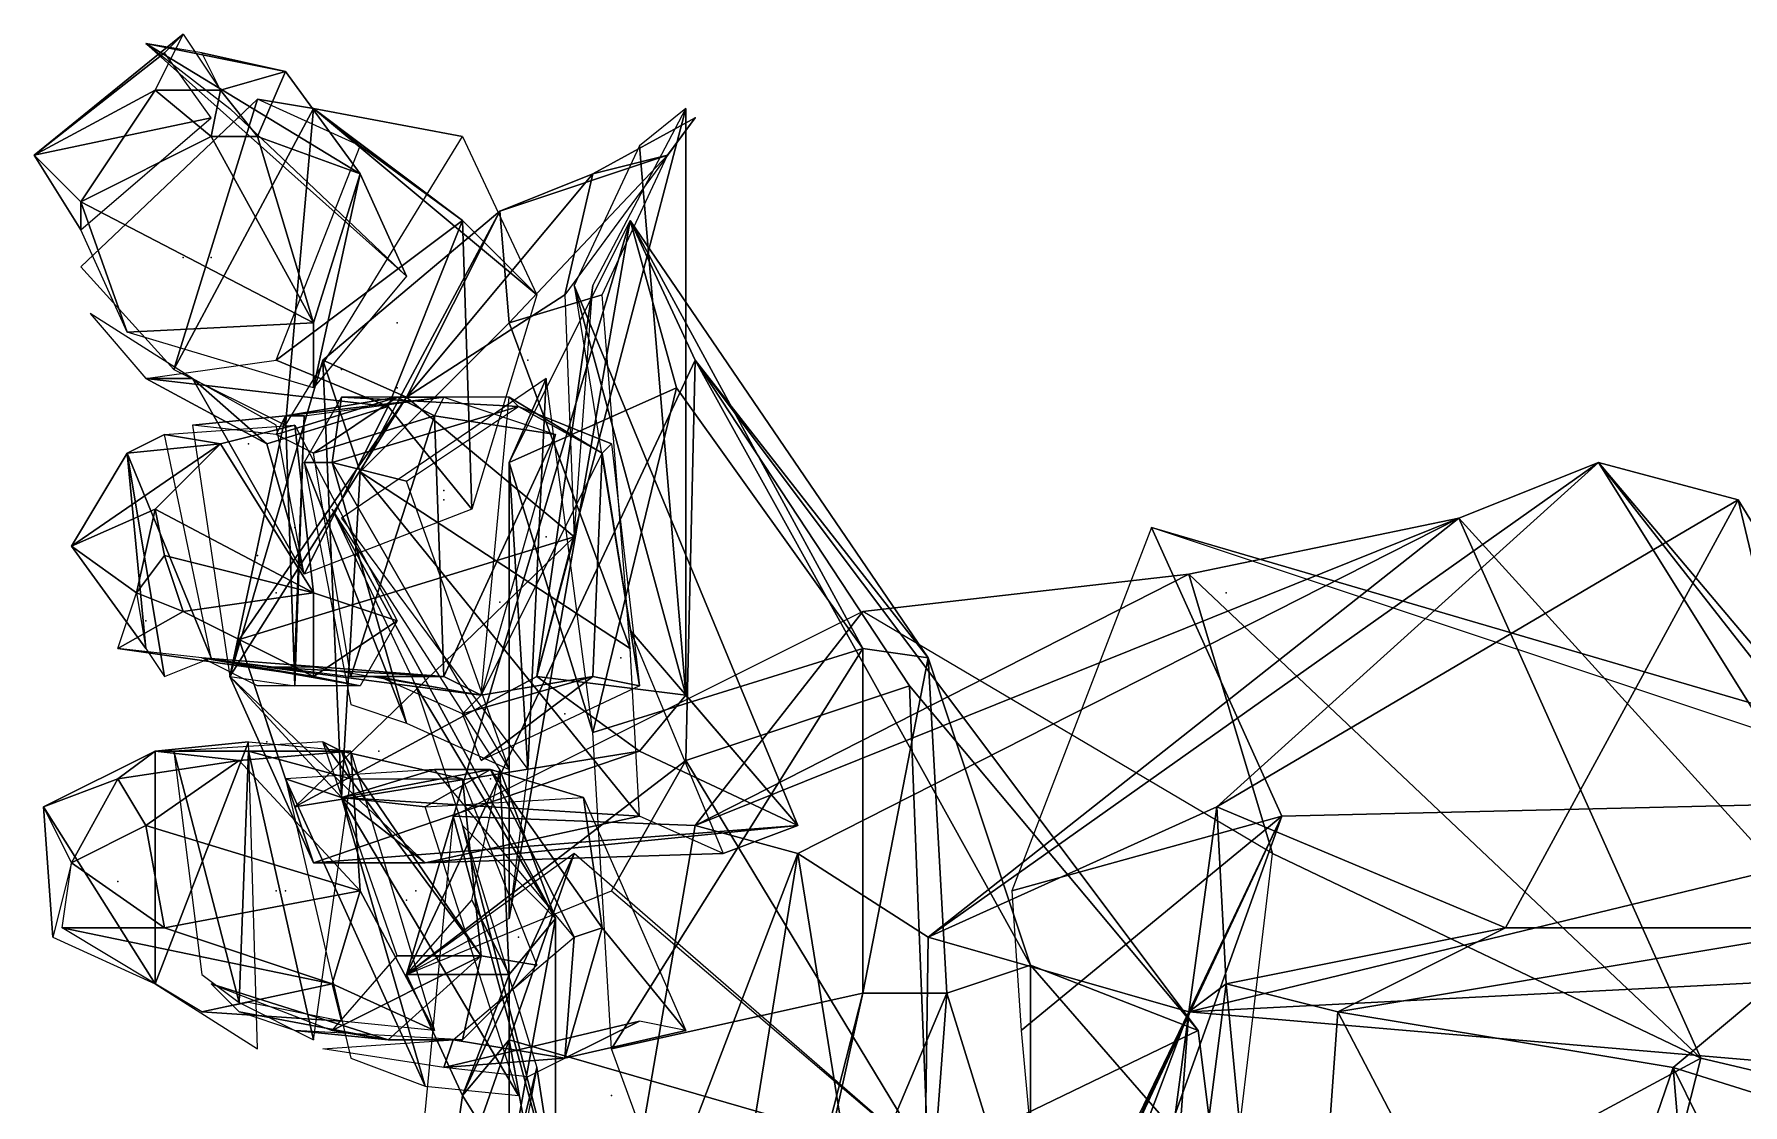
# Model space of a CAD drawing. Extents: x 4.9 to 9.1, y -6.1 to 13.5.
# Drawn here: x 7.0169 to 7.3227, y -4.4862 to -4.2945 of the extents above; entities that cross this region are included whole.
import ezdxf

# ---------------------------------------------------------------- set-up
doc = ezdxf.new("R2010")
doc.units = 0
doc.layers.get('0').update_dxf_attribs({"linetype": 'CONTINUOUS'})

msp = doc.modelspace()

# ---------------------------------------------------------------- linework, layer by layer
at = {"color": 0}
for p in [(7.05352, -4.30949, -1.64333), (7.13519, -4.30949, -1.405), (7.04352, -4.33449, -1.545), (7.04852, -4.33449, -1.55167), (7.10019, -4.33449, -1.47833), (7.08185, -4.34615, -1.47167), (7.07185, -4.35449, -1.55667), (7.10519, -4.35282, -1.60833), (7.08185, -4.35782, -1.48333), (7.07352, -4.35949, -1.70333), (7.05519, -4.36782, -1.76667), (7.09019, -4.37615, -1.705), (7.09019, -4.37782, -1.70333), (7.06352, -4.38282, -1.48667), (7.10852, -4.38449, -1.61667), (7.05685, -4.38782, -1.76167), (7.06019, -4.39449, -1.76833), (7.23019, -4.39449, -0.40333), (7.10019, -4.39615, -1.62167), (7.03685, -4.39949, -1.845), (7.12185, -4.40615, -1.3), (7.11185, -4.41615, -1.62333), (7.05852, -4.42115, -1.805), (7.07852, -4.42282, -1.71333), (7.09852, -4.42782, -1.61667), (7.10185, -4.43115, -1.3), (7.10185, -4.43949, -1.39833), (7.10185, -4.44282, -1.375), (7.03185, -4.44615, -1.875), (7.06019, -4.44782, -1.80667), (7.06185, -4.44782, -1.8), (7.08352, -4.44949, -1.73167), (7.08519, -4.44782, -1.72667), (7.11852, -4.45449, -1.63667), (7.09852, -4.45615, -1.45), (7.10352, -4.45615, -1.63833), (7.12019, -4.48449, -1.615)]:
    msp.add_point(p, dxfattribs=at)
for points in [[(7.01685, -4.31615, -1.59167), (7.04352, -4.29449, -1.64), (7.03852, -4.30449, -1.645)], [(7.04352, -4.29449, -1.64), (7.01685, -4.31615, -1.59167), (7.04019, -4.29782, -1.59)], [(7.03685, -4.29615, -1.57833), (7.06185, -4.30115, -1.64167), (7.04685, -4.29782, -1.64333)], [(7.06185, -4.30115, -1.64167), (7.03685, -4.29615, -1.57833), (7.07519, -4.31949, -1.58667)], [(7.08352, -4.33782, -1.55167), (7.07519, -4.31949, -1.58667), (7.03685, -4.29615, -1.57833)], [(7.03685, -4.29615, -1.57833), (7.05185, -4.30782, -1.54167), (7.08352, -4.33782, -1.55167)], [(7.05019, -4.30449, -1.64833), (7.03852, -4.30449, -1.645), (7.04352, -4.29449, -1.64)], [(7.04852, -4.30949, -1.54), (7.04019, -4.29782, -1.59), (7.01685, -4.31615, -1.59167)], [(7.05019, -4.30449, -1.64833), (7.04685, -4.29782, -1.64333), (7.06185, -4.30115, -1.64167)], [(7.05019, -4.30449, -1.64833), (7.06185, -4.30115, -1.64167), (7.05685, -4.31282, -1.64667)], [(7.07519, -4.31949, -1.58667), (7.05685, -4.31282, -1.64667), (7.06185, -4.30115, -1.64167)], [(7.03852, -4.30449, -1.645), (7.02519, -4.32449, -1.58167), (7.01685, -4.31615, -1.59167)], [(7.02519, -4.32449, -1.58167), (7.03852, -4.30449, -1.645), (7.04852, -4.31282, -1.64333)], [(7.05019, -4.30449, -1.64833), (7.04852, -4.31282, -1.64333), (7.03852, -4.30449, -1.645)], [(7.05019, -4.30449, -1.64833), (7.05685, -4.31282, -1.64667), (7.04852, -4.31282, -1.64333)], [(7.04185, -4.35449, -1.52333), (7.05685, -4.30615, -1.54833), (7.02519, -4.33615, -1.54667)], [(7.05685, -4.30615, -1.54833), (7.04185, -4.35449, -1.52333), (7.06685, -4.30782, -1.50833)], [(7.06185, -4.36449, -1.47833), (7.06685, -4.30782, -1.50833), (7.04185, -4.35449, -1.52333)], [(7.06685, -4.30782, -1.50833), (7.07519, -4.31449, -1.56833), (7.05685, -4.30615, -1.54833)], [(7.06685, -4.30782, -1.50833), (7.06185, -4.36449, -1.47833), (7.09352, -4.31282, -1.46833)], [(7.07519, -4.31449, -1.56833), (7.06685, -4.30782, -1.50833), (7.09352, -4.32782, -1.53667)], [(7.10685, -4.34115, -1.49667), (7.09352, -4.32782, -1.53667), (7.06685, -4.30782, -1.50833)], [(7.06685, -4.30782, -1.50833), (7.09352, -4.31282, -1.46833), (7.10685, -4.34115, -1.49667)], [(7.11685, -4.33949, -1.535), (7.13352, -4.30782, -1.48333), (7.10685, -4.40949, -1.52667)], [(7.13352, -4.41282, -1.49), (7.10685, -4.40949, -1.52667), (7.13352, -4.30782, -1.48333)], [(7.13352, -4.30782, -1.48333), (7.12519, -4.31449, -1.41167), (7.13352, -4.41282, -1.49)], [(7.01685, -4.31615, -1.59167), (7.02519, -4.32949, -1.54167), (7.04852, -4.30949, -1.54)], [(7.11185, -4.34115, -1.53333), (7.11685, -4.31949, -1.48833), (7.13519, -4.30949, -1.48333)], [(7.13019, -4.31615, -1.41167), (7.13519, -4.30949, -1.48333), (7.11685, -4.31949, -1.48833)], [(7.04852, -4.31282, -1.64333), (7.06685, -4.34615, -1.59167), (7.02519, -4.32449, -1.58167)], [(7.06685, -4.34615, -1.59167), (7.04852, -4.31282, -1.64333), (7.05685, -4.31282, -1.64667)], [(7.05685, -4.31282, -1.64667), (7.07519, -4.31949, -1.58667), (7.06685, -4.34615, -1.59167)], [(7.09352, -4.32782, -1.53667), (7.06019, -4.35282, -1.57667), (7.07519, -4.31449, -1.56833)], [(7.11352, -4.33949, -1.34333), (7.13352, -4.41282, -1.49), (7.12519, -4.31449, -1.41167)], [(7.02519, -4.32949, -1.54167), (7.01685, -4.31615, -1.59167), (7.02519, -4.32449, -1.58167)], [(7.11685, -4.31949, -1.48833), (7.10019, -4.32615, -1.425), (7.13019, -4.31615, -1.41167)], [(7.10185, -4.34615, -1.34667), (7.13019, -4.31615, -1.41167), (7.10019, -4.32615, -1.425)], [(7.13019, -4.31615, -1.41167), (7.10185, -4.34615, -1.34667), (7.11852, -4.34115, -1.34)], [(7.06685, -4.35782, -1.55667), (7.06685, -4.34615, -1.59167), (7.07519, -4.31949, -1.58667)], [(7.07519, -4.31949, -1.58667), (7.08352, -4.33782, -1.55167), (7.06685, -4.35782, -1.55667)], [(7.11185, -4.34115, -1.53333), (7.08352, -4.35949, -1.48333), (7.11685, -4.31949, -1.48833)], [(7.10019, -4.32615, -1.425), (7.11685, -4.31949, -1.48833), (7.08352, -4.35949, -1.48333)], [(7.03352, -4.34782, -1.54667), (7.02519, -4.32449, -1.58167), (7.06685, -4.34615, -1.59167)], [(7.02519, -4.32449, -1.58167), (7.03352, -4.34782, -1.54667), (7.02519, -4.32949, -1.54167)], [(7.08352, -4.35949, -1.48333), (7.06852, -4.35282, -1.44833), (7.10019, -4.32615, -1.425)], [(7.07519, -4.37282, -1.36167), (7.10019, -4.32615, -1.425), (7.06852, -4.35282, -1.44833)], [(7.10019, -4.32615, -1.425), (7.07519, -4.37282, -1.36167), (7.10185, -4.34615, -1.34667)], [(7.06019, -4.35282, -1.57667), (7.09352, -4.32782, -1.53667), (7.08019, -4.36115, -1.55)], [(7.09519, -4.37949, -1.525), (7.08019, -4.36115, -1.55), (7.09352, -4.32782, -1.53667)], [(7.08352, -4.46282, -1.37167), (7.12352, -4.32782, -1.44833), (7.10185, -4.45282, -1.45)], [(7.12352, -4.32782, -1.44833), (7.08352, -4.46282, -1.37167), (7.13519, -4.35282, -1.39)], [(7.09352, -4.32782, -1.53667), (7.10685, -4.34115, -1.49667), (7.09519, -4.37949, -1.525)], [(7.12352, -4.32782, -1.44833), (7.13185, -4.35782, -1.57), (7.10185, -4.37115, -1.54)], [(7.10185, -4.37115, -1.54), (7.10185, -4.45282, -1.45), (7.12352, -4.32782, -1.44833)], [(7.12352, -4.32782, -1.44833), (7.16519, -4.40449, -1.58833), (7.13185, -4.35782, -1.57)], [(7.16519, -4.40449, -1.58833), (7.12352, -4.32782, -1.44833), (7.17685, -4.40615, -1.50167)], [(7.13519, -4.35282, -1.39), (7.17685, -4.40615, -1.50167), (7.12352, -4.32782, -1.44833)], [(7.10685, -4.40949, -1.52667), (7.11352, -4.38449, -1.515), (7.11685, -4.33949, -1.535)], [(7.13352, -4.41282, -1.49), (7.11352, -4.33949, -1.34333), (7.15352, -4.43615, -1.42)], [(7.12352, -4.40115, -1.295), (7.15352, -4.43615, -1.42), (7.11352, -4.33949, -1.34333)], [(7.08352, -4.35949, -1.48333), (7.11185, -4.34115, -1.53333), (7.11352, -4.38449, -1.515)], [(7.12352, -4.40449, -1.295), (7.11852, -4.34115, -1.34), (7.10185, -4.34615, -1.34667)], [(7.04519, -4.35615, -1.51333), (7.02685, -4.34449, -1.54), (7.03685, -4.35615, -1.555)], [(7.06685, -4.34615, -1.59167), (7.06685, -4.35782, -1.55667), (7.03352, -4.34782, -1.54667)], [(7.12352, -4.40449, -1.295), (7.10185, -4.34615, -1.34667), (7.07519, -4.37282, -1.36167)], [(7.08019, -4.36115, -1.55), (7.03685, -4.35615, -1.555), (7.06019, -4.35282, -1.57667)], [(7.08352, -4.35949, -1.48333), (7.05185, -4.40949, -1.47333), (7.06852, -4.35282, -1.44833)], [(7.07185, -4.43115, -1.4), (7.06852, -4.35282, -1.44833), (7.05185, -4.40949, -1.47333)], [(7.06852, -4.35282, -1.44833), (7.07185, -4.43115, -1.4), (7.07519, -4.37282, -1.36167)], [(7.13352, -4.42449, -1.25667), (7.13519, -4.35282, -1.39), (7.08352, -4.46282, -1.37167)], [(7.13519, -4.35282, -1.39), (7.13352, -4.42449, -1.25667), (7.17352, -4.41115, -1.26667)], [(7.17685, -4.40615, -1.50167), (7.13519, -4.35282, -1.39), (7.19519, -4.46115, -1.41667)], [(7.22519, -4.47282, -1.315), (7.19519, -4.46115, -1.41667), (7.13519, -4.35282, -1.39)], [(7.13519, -4.35282, -1.39), (7.17352, -4.41115, -1.26667), (7.22519, -4.47282, -1.315)], [(7.03685, -4.35615, -1.555), (7.05852, -4.36782, -1.54167), (7.04519, -4.35615, -1.51333)], [(7.03685, -4.35615, -1.555), (7.08019, -4.36115, -1.55), (7.05852, -4.36782, -1.54167)], [(7.06519, -4.39115, -1.50833), (7.04519, -4.35615, -1.51333), (7.05852, -4.36782, -1.54167)], [(7.04519, -4.35615, -1.51333), (7.06519, -4.39115, -1.50833), (7.06019, -4.36449, -1.475)], [(7.10519, -4.42615, -1.51667), (7.10852, -4.35615, -1.62333), (7.07185, -4.38115, -1.61833)], [(7.10185, -4.37115, -1.54), (7.11685, -4.41949, -1.62167), (7.10852, -4.35615, -1.62333)], [(7.10852, -4.35615, -1.62333), (7.10519, -4.42615, -1.51667), (7.10185, -4.37115, -1.54)], [(7.11685, -4.41949, -1.62167), (7.10185, -4.37115, -1.54), (7.13185, -4.35782, -1.57)], [(7.11685, -4.41949, -1.62167), (7.13185, -4.35782, -1.57), (7.16519, -4.40449, -1.58833)], [(7.05185, -4.40949, -1.47333), (7.08352, -4.35949, -1.48333), (7.05352, -4.40282, -1.48833)], [(7.11352, -4.38449, -1.515), (7.05352, -4.40282, -1.48833), (7.08352, -4.35949, -1.48333)], [(7.06519, -4.39115, -1.50833), (7.05852, -4.36782, -1.54167), (7.08019, -4.36115, -1.55)], [(7.08185, -4.35949, -1.735), (7.06685, -4.36949, -1.78), (7.06019, -4.36615, -1.775)], [(7.06019, -4.36615, -1.775), (7.06185, -4.36282, -1.72667), (7.08185, -4.35949, -1.735)], [(7.09019, -4.35949, -1.70333), (7.08185, -4.35949, -1.735), (7.06185, -4.36282, -1.72667)], [(7.06185, -4.36282, -1.72667), (7.06519, -4.36282, -1.69833), (7.09019, -4.35949, -1.70333)], [(7.07019, -4.37115, -1.65667), (7.07185, -4.35949, -1.705), (7.06519, -4.37115, -1.70167)], [(7.08019, -4.36115, -1.55), (7.09519, -4.37949, -1.525), (7.06519, -4.39115, -1.50833)], [(7.06685, -4.36949, -1.78), (7.08185, -4.35949, -1.735), (7.08852, -4.36282, -1.74167)], [(7.07185, -4.35949, -1.705), (7.07019, -4.37115, -1.65667), (7.10352, -4.36115, -1.66333)], [(7.10352, -4.36115, -1.60833), (7.10352, -4.36115, -1.66333), (7.07019, -4.37115, -1.65667)], [(7.07019, -4.37115, -1.65667), (7.08352, -4.37449, -1.60833), (7.10352, -4.36115, -1.60833)], [(7.10352, -4.36115, -1.66333), (7.10185, -4.35949, -1.70833), (7.07185, -4.35949, -1.705)], [(7.09019, -4.35949, -1.70333), (7.08852, -4.36282, -1.74167), (7.08185, -4.35949, -1.735)], [(7.08852, -4.36282, -1.74167), (7.09019, -4.35949, -1.70333), (7.11019, -4.36615, -1.69667)], [(7.11852, -4.36949, -1.66), (7.09685, -4.41282, -1.71667), (7.10185, -4.35949, -1.70833)], [(7.10185, -4.35949, -1.70833), (7.10352, -4.36115, -1.66333), (7.11852, -4.36949, -1.66)], [(7.12019, -4.36782, -1.625), (7.11852, -4.36949, -1.66), (7.10352, -4.36115, -1.66333)], [(7.10352, -4.36115, -1.66333), (7.10352, -4.36115, -1.60833), (7.12019, -4.36782, -1.625)], [(7.06185, -4.36282, -1.72667), (7.04519, -4.36449, -1.76833), (7.05185, -4.40949, -1.76833)], [(7.06185, -4.36282, -1.72667), (7.06019, -4.36615, -1.775), (7.04519, -4.36449, -1.76833)], [(7.05185, -4.40949, -1.76833), (7.06352, -4.41115, -1.725), (7.06185, -4.36282, -1.72667)], [(7.06519, -4.36282, -1.69833), (7.06185, -4.36282, -1.72667), (7.06352, -4.41115, -1.725)], [(7.06352, -4.41115, -1.725), (7.06352, -4.40615, -1.70167), (7.06519, -4.36282, -1.69833)], [(7.08852, -4.36282, -1.74167), (7.07352, -4.40949, -1.77333), (7.06685, -4.36949, -1.78)], [(7.07352, -4.40949, -1.77333), (7.08852, -4.36282, -1.74167), (7.09019, -4.40949, -1.745)], [(7.11019, -4.36615, -1.69667), (7.09019, -4.40949, -1.745), (7.08852, -4.36282, -1.74167)], [(7.04019, -4.36615, -1.75833), (7.05019, -4.36782, -1.80833), (7.03352, -4.36949, -1.795)], [(7.03352, -4.36949, -1.795), (7.04852, -4.40615, -1.76833), (7.04019, -4.36615, -1.75833)], [(7.05019, -4.36782, -1.80833), (7.04019, -4.36615, -1.75833), (7.06352, -4.36449, -1.76667)], [(7.06352, -4.36449, -1.76667), (7.06685, -4.39449, -1.81833), (7.05019, -4.36782, -1.80833)], [(7.06685, -4.39449, -1.81833), (7.06352, -4.36449, -1.76667), (7.08185, -4.39949, -1.77833)], [(7.09019, -4.40949, -1.745), (7.11019, -4.36615, -1.69667), (7.09685, -4.41282, -1.71)], [(7.05019, -4.36782, -1.80833), (7.03852, -4.37949, -1.83833), (7.02352, -4.38615, -1.83667)], [(7.02352, -4.38615, -1.83667), (7.03352, -4.36949, -1.795), (7.05019, -4.36782, -1.80833)], [(7.03352, -4.36949, -1.795), (7.02352, -4.38615, -1.83667), (7.03685, -4.40449, -1.83833)], [(7.03685, -4.40449, -1.83833), (7.04019, -4.40949, -1.795), (7.03352, -4.36949, -1.795)], [(7.04852, -4.40615, -1.76833), (7.03352, -4.36949, -1.795), (7.04019, -4.40949, -1.795)], [(7.03852, -4.37949, -1.83833), (7.05019, -4.36782, -1.80833), (7.06685, -4.39449, -1.81833)], [(7.09685, -4.41282, -1.71667), (7.11852, -4.36949, -1.66), (7.11685, -4.40949, -1.67167)], [(7.12519, -4.41115, -1.63833), (7.11685, -4.40949, -1.67167), (7.11852, -4.36949, -1.66)], [(7.11852, -4.36949, -1.66), (7.12019, -4.36782, -1.625), (7.12519, -4.41115, -1.63833)], [(7.08352, -4.41782, -1.66667), (7.06519, -4.37115, -1.70167), (7.07352, -4.41449, -1.70167)], [(7.06519, -4.37115, -1.70167), (7.08352, -4.41782, -1.66667), (7.07019, -4.37115, -1.65667)], [(7.10185, -4.42615, -1.61), (7.07019, -4.37115, -1.65667), (7.08352, -4.41782, -1.66667)], [(7.07019, -4.37115, -1.65667), (7.10185, -4.42615, -1.61), (7.08352, -4.37449, -1.60833)], [(7.12519, -4.43449, -1.315), (7.07519, -4.37282, -1.36167), (7.07185, -4.43115, -1.4)], [(7.07519, -4.37282, -1.36167), (7.12519, -4.43449, -1.315), (7.12352, -4.40449, -1.295)], [(7.10185, -4.45282, -1.45), (7.10185, -4.37115, -1.54), (7.10519, -4.42615, -1.51667)], [(7.22852, -4.43282, -0.45833), (7.29685, -4.37115, -0.64), (7.17685, -4.45615, -0.635)], [(7.27185, -4.38115, -0.81167), (7.17685, -4.45615, -0.635), (7.29685, -4.37115, -0.64)], [(7.29685, -4.37115, -0.64), (7.22852, -4.43282, -0.45833), (7.32185, -4.37782, -0.465)], [(7.29685, -4.37115, -0.64), (7.37185, -4.49115, -0.84167), (7.27185, -4.38115, -0.81167)], [(7.29685, -4.37115, -0.64), (7.32185, -4.37782, -0.465), (7.39352, -4.49449, -0.48167)], [(7.39352, -4.49449, -0.48167), (7.40519, -4.49949, -0.66333), (7.29685, -4.37115, -0.64)], [(7.37185, -4.49115, -0.84167), (7.29685, -4.37115, -0.64), (7.40519, -4.49949, -0.66333)], [(7.03519, -4.39449, -1.84333), (7.02352, -4.38615, -1.83667), (7.03852, -4.37949, -1.83833)], [(7.03519, -4.39449, -1.84333), (7.03852, -4.37949, -1.83833), (7.04019, -4.38782, -1.845)], [(7.06685, -4.39449, -1.81833), (7.04019, -4.38782, -1.845), (7.03852, -4.37949, -1.83833)], [(7.11019, -4.45282, -1.52833), (7.07019, -4.37949, -1.61833), (7.08519, -4.41115, -1.635)], [(7.07019, -4.37949, -1.61833), (7.11019, -4.45282, -1.52833), (7.10019, -4.42615, -1.51)], [(7.28019, -4.45449, -0.42167), (7.32185, -4.37782, -0.465), (7.22852, -4.43282, -0.45833)], [(7.32185, -4.37782, -0.465), (7.28019, -4.45449, -0.42167), (7.34019, -4.45449, -0.35333)], [(7.34019, -4.45449, -0.35333), (7.39352, -4.49449, -0.48167), (7.32185, -4.37782, -0.465)], [(7.13519, -4.43615, -1.02167), (7.15352, -4.44115, -0.81), (7.27185, -4.38115, -0.81167)], [(7.27185, -4.38115, -0.81167), (7.22352, -4.39115, -1.03333), (7.13519, -4.43615, -1.02167)], [(7.17685, -4.45615, -0.635), (7.27185, -4.38115, -0.81167), (7.15352, -4.44115, -0.81)], [(7.27185, -4.38115, -0.81167), (7.31519, -4.47782, -1.05333), (7.22352, -4.39115, -1.03333)], [(7.31519, -4.47782, -1.05333), (7.27185, -4.38115, -0.81167), (7.37185, -4.49115, -0.84167)], [(7.11352, -4.38449, -1.515), (7.06352, -4.43282, -1.5), (7.05352, -4.40282, -1.48833)], [(7.11352, -4.38449, -1.515), (7.10685, -4.40949, -1.52667), (7.06352, -4.43282, -1.5)], [(7.24019, -4.43449, -0.18167), (7.21685, -4.38282, -0.44833), (7.19185, -4.44782, -0.44667)], [(7.38185, -4.43115, -0.18167), (7.34685, -4.42615, -0.41667), (7.21685, -4.38282, -0.44833)], [(7.21685, -4.38282, -0.44833), (7.24019, -4.43449, -0.18167), (7.38185, -4.43115, -0.18167)], [(7.03519, -4.39449, -1.84333), (7.03685, -4.40449, -1.83833), (7.02352, -4.38615, -1.83667)], [(7.03519, -4.39449, -1.84333), (7.04019, -4.38782, -1.845), (7.04352, -4.39782, -1.83833)], [(7.06685, -4.39449, -1.81833), (7.04352, -4.39782, -1.83833), (7.04019, -4.38782, -1.845)], [(7.16519, -4.39782, -1.27167), (7.13519, -4.43615, -1.02167), (7.22352, -4.39115, -1.03333)], [(7.22352, -4.39115, -1.03333), (7.23852, -4.44115, -1.28667), (7.16519, -4.39782, -1.27167)], [(7.23852, -4.44115, -1.28667), (7.22352, -4.39115, -1.03333), (7.31519, -4.47782, -1.05333)], [(7.03519, -4.39449, -1.84333), (7.04352, -4.39782, -1.83833), (7.03185, -4.40449, -1.83667)], [(7.04352, -4.39782, -1.83833), (7.06685, -4.39449, -1.81833), (7.06685, -4.40949, -1.805)], [(7.08185, -4.39949, -1.77833), (7.06685, -4.40949, -1.805), (7.06685, -4.39449, -1.81833)], [(7.06685, -4.40949, -1.805), (7.03185, -4.40449, -1.83667), (7.04352, -4.39782, -1.83833)], [(7.13519, -4.43615, -1.02167), (7.16519, -4.39782, -1.27167), (7.09185, -4.43449, -1.24833)], [(7.06685, -4.40949, -1.805), (7.08185, -4.39949, -1.77833), (7.07519, -4.41115, -1.77333)], [(7.05352, -4.40282, -1.48833), (7.06685, -4.44282, -1.47667), (7.05185, -4.40949, -1.47333)], [(7.06685, -4.44282, -1.47667), (7.05352, -4.40282, -1.48833), (7.06352, -4.43282, -1.5)], [(7.15352, -4.43615, -1.42), (7.12352, -4.40115, -1.295), (7.14019, -4.44115, -1.32167)], [(7.03185, -4.40449, -1.83667), (7.06685, -4.40949, -1.805), (7.04685, -4.40615, -1.78667)], [(7.09019, -4.40949, -1.745), (7.04685, -4.40615, -1.77), (7.07352, -4.40949, -1.77333)], [(7.04685, -4.40615, -1.77), (7.09019, -4.40949, -1.745), (7.05852, -4.40782, -1.73833)], [(7.07519, -4.41115, -1.77333), (7.04685, -4.40615, -1.78667), (7.06685, -4.40949, -1.805)], [(7.04685, -4.40615, -1.78667), (7.07519, -4.41115, -1.77333), (7.05685, -4.41115, -1.78667)], [(7.16519, -4.40449, -1.58833), (7.12019, -4.47615, -1.64167), (7.11685, -4.41949, -1.62167)], [(7.12019, -4.47615, -1.64167), (7.16519, -4.40449, -1.58833), (7.16519, -4.46615, -1.58833)], [(7.17685, -4.40615, -1.50167), (7.16519, -4.46615, -1.58833), (7.16519, -4.40449, -1.58833)], [(7.16519, -4.46615, -1.58833), (7.17685, -4.40615, -1.50167), (7.18019, -4.46615, -1.51)], [(7.19519, -4.46115, -1.41667), (7.18019, -4.46615, -1.51), (7.17685, -4.40615, -1.50167)], [(7.08685, -4.44282, -1.41), (7.05185, -4.40949, -1.47333), (7.06685, -4.44282, -1.47667)], [(7.05185, -4.40949, -1.47333), (7.08685, -4.44282, -1.41), (7.07185, -4.43115, -1.4)], [(7.09685, -4.41282, -1.71), (7.05852, -4.40782, -1.73833), (7.09019, -4.40949, -1.745)], [(7.05852, -4.40782, -1.73833), (7.09685, -4.41282, -1.71), (7.06685, -4.40782, -1.70333)], [(7.12519, -4.42282, -1.49), (7.06352, -4.43282, -1.5), (7.10685, -4.40949, -1.52667)], [(7.09352, -4.41615, -1.66167), (7.07852, -4.40949, -1.70833), (7.09685, -4.41282, -1.71667)], [(7.09685, -4.41282, -1.71667), (7.11685, -4.40949, -1.67167), (7.09352, -4.41615, -1.66167)], [(7.09685, -4.42449, -1.615), (7.09352, -4.41615, -1.66167), (7.11685, -4.40949, -1.67167)], [(7.11685, -4.40949, -1.67167), (7.12519, -4.41115, -1.63833), (7.09685, -4.42449, -1.615)], [(7.10685, -4.40949, -1.52667), (7.13352, -4.41282, -1.49), (7.12519, -4.42282, -1.49)], [(7.11019, -4.45282, -1.52833), (7.08519, -4.41115, -1.635), (7.09352, -4.43615, -1.63667)], [(7.15352, -4.43615, -1.42), (7.12519, -4.42282, -1.49), (7.13352, -4.41282, -1.49)], [(7.17685, -4.49615, -1.21), (7.17352, -4.41115, -1.26667), (7.13352, -4.42449, -1.25667)], [(7.17685, -4.49615, -1.21), (7.22519, -4.47282, -1.315), (7.17352, -4.41115, -1.26667)], [(7.05519, -4.42115, -1.79167), (7.03852, -4.42282, -1.82), (7.03852, -4.46449, -1.83167)], [(7.03852, -4.42282, -1.82), (7.05519, -4.42115, -1.79167), (7.07352, -4.42282, -1.80333)], [(7.03852, -4.46449, -1.83167), (7.05685, -4.47615, -1.79333), (7.05519, -4.42115, -1.79167)], [(7.07185, -4.42282, -1.76833), (7.06852, -4.42115, -1.805), (7.04185, -4.42282, -1.79833)], [(7.09685, -4.45949, -1.78167), (7.08185, -4.45949, -1.81333), (7.06852, -4.42115, -1.805)], [(7.06852, -4.42115, -1.805), (7.07185, -4.42282, -1.76833), (7.09685, -4.45949, -1.78167)], [(7.03852, -4.42282, -1.82), (7.03185, -4.42782, -1.87167), (7.01852, -4.43282, -1.86333)], [(7.01852, -4.43282, -1.86333), (7.03852, -4.46449, -1.83167), (7.03852, -4.42282, -1.82)], [(7.03185, -4.42782, -1.87167), (7.03852, -4.42282, -1.82), (7.05352, -4.42449, -1.83333)], [(7.05352, -4.42449, -1.83333), (7.03685, -4.43615, -1.88333), (7.03185, -4.42782, -1.87167)], [(7.03685, -4.43615, -1.88333), (7.05352, -4.42449, -1.83333), (7.07519, -4.44782, -1.845)], [(7.07352, -4.42282, -1.80333), (7.05352, -4.42449, -1.83333), (7.03852, -4.42282, -1.82)], [(7.05352, -4.46782, -1.76833), (7.04185, -4.42282, -1.79833), (7.04685, -4.46282, -1.79333)], [(7.04185, -4.42282, -1.79833), (7.05519, -4.42282, -1.76), (7.07185, -4.42282, -1.76833)], [(7.04185, -4.42282, -1.79833), (7.05352, -4.46782, -1.76833), (7.05519, -4.42282, -1.76)], [(7.06685, -4.47449, -1.71833), (7.05519, -4.42282, -1.76), (7.05352, -4.46782, -1.76833)], [(7.07352, -4.42282, -1.80333), (7.07519, -4.44782, -1.845), (7.05352, -4.42449, -1.83333)], [(7.07352, -4.42782, -1.71167), (7.07185, -4.42282, -1.76833), (7.05519, -4.42282, -1.76)], [(7.05519, -4.42282, -1.76), (7.06685, -4.47449, -1.71833), (7.07352, -4.42782, -1.71167)], [(7.06352, -4.43282, -1.5), (7.12519, -4.42282, -1.49), (7.06685, -4.44282, -1.47667)], [(7.15352, -4.43615, -1.42), (7.06685, -4.44282, -1.47667), (7.12519, -4.42282, -1.49)], [(7.09352, -4.42782, -1.72167), (7.09685, -4.45949, -1.78167), (7.07185, -4.42282, -1.76833)], [(7.07185, -4.42282, -1.76833), (7.07352, -4.42782, -1.71167), (7.09352, -4.42782, -1.72167)], [(7.07519, -4.44782, -1.845), (7.07352, -4.42282, -1.80333), (7.08852, -4.47282, -1.805)], [(7.08352, -4.46282, -1.37167), (7.12019, -4.44782, -1.26167), (7.13352, -4.42449, -1.25667)], [(7.17685, -4.49615, -1.21), (7.13352, -4.42449, -1.25667), (7.12019, -4.44782, -1.26167)], [(7.02352, -4.44282, -1.88167), (7.01852, -4.43282, -1.86333), (7.03185, -4.42782, -1.87167)], [(7.02352, -4.44282, -1.88167), (7.03185, -4.42782, -1.87167), (7.03685, -4.43615, -1.88333)], [(7.07185, -4.43115, -1.67667), (7.08852, -4.42615, -1.73), (7.06185, -4.42782, -1.72)], [(7.08685, -4.48282, -1.675), (7.06185, -4.42782, -1.72), (7.07352, -4.47782, -1.72333)], [(7.06185, -4.42782, -1.72), (7.08685, -4.48282, -1.675), (7.07185, -4.43115, -1.67667)], [(7.08852, -4.42615, -1.73), (7.07185, -4.43115, -1.67667), (7.09852, -4.42615, -1.67833)], [(7.08685, -4.43282, -1.61), (7.09852, -4.42615, -1.67833), (7.07185, -4.43115, -1.67667)], [(7.09852, -4.42615, -1.67833), (7.08685, -4.43282, -1.61), (7.11519, -4.43115, -1.64167)], [(7.09852, -4.42615, -1.67833), (7.11352, -4.45615, -1.73833), (7.08852, -4.42615, -1.73)], [(7.09685, -4.45949, -1.78167), (7.09352, -4.42782, -1.72167), (7.10685, -4.46115, -1.74)], [(7.10019, -4.42615, -1.51), (7.10185, -4.46282, -1.45667), (7.09519, -4.44949, -1.45167)], [(7.11352, -4.45615, -1.73833), (7.09852, -4.42615, -1.67833), (7.11852, -4.45449, -1.70333)], [(7.11519, -4.43115, -1.64167), (7.11852, -4.45449, -1.70333), (7.09852, -4.42615, -1.67833)], [(7.10185, -4.46282, -1.45667), (7.10019, -4.42615, -1.51), (7.11019, -4.45282, -1.52833)], [(7.12519, -4.43449, -1.315), (7.07185, -4.43115, -1.4), (7.08685, -4.44282, -1.41)], [(7.10352, -4.48449, -1.61833), (7.07185, -4.43115, -1.67667), (7.08685, -4.48282, -1.675)], [(7.07185, -4.43115, -1.67667), (7.10352, -4.48449, -1.61833), (7.08685, -4.43282, -1.61)], [(7.11852, -4.45449, -1.70333), (7.11519, -4.43115, -1.64167), (7.13352, -4.47282, -1.64)], [(7.22352, -4.46949, 0.06833), (7.38185, -4.43115, -0.18167), (7.24019, -4.43449, -0.18167)], [(7.38185, -4.43115, -0.18167), (7.22352, -4.46949, 0.06833), (7.38685, -4.46115, 0.085)], [(7.02352, -4.44282, -1.88167), (7.02019, -4.45615, -1.87), (7.01852, -4.43282, -1.86333)], [(7.03852, -4.46449, -1.83167), (7.01852, -4.43282, -1.86333), (7.02019, -4.45615, -1.87)], [(7.11852, -4.53282, -1.035), (7.09185, -4.43449, -1.24833), (7.08519, -4.50449, -1.26)], [(7.08685, -4.44282, -1.41), (7.14019, -4.44115, -1.32167), (7.12519, -4.43449, -1.315)], [(7.09185, -4.43449, -1.24833), (7.11852, -4.53282, -1.035), (7.13519, -4.43615, -1.02167)], [(7.20019, -4.54615, -0.36), (7.16685, -4.59115, -0.23), (7.24019, -4.43449, -0.18167)], [(7.22352, -4.46949, 0.06833), (7.24019, -4.43449, -0.18167), (7.16685, -4.59115, -0.23)], [(7.17685, -4.45615, -0.635), (7.22352, -4.46949, -0.46333), (7.22852, -4.43282, -0.45833)], [(7.24019, -4.43449, -0.18167), (7.19185, -4.44782, -0.44667), (7.19352, -4.47282, -0.34167)], [(7.24019, -4.43449, -0.18167), (7.19352, -4.47282, -0.34167), (7.20019, -4.54615, -0.36)], [(7.23019, -4.46449, -0.35167), (7.22852, -4.43282, -0.45833), (7.22352, -4.46949, -0.46333)], [(7.22852, -4.43282, -0.45833), (7.23019, -4.46449, -0.35167), (7.28019, -4.45449, -0.42167)], [(7.02352, -4.44282, -1.88167), (7.03685, -4.43615, -1.88333), (7.04019, -4.45449, -1.88333)], [(7.07519, -4.44782, -1.845), (7.04019, -4.45449, -1.88333), (7.03685, -4.43615, -1.88333)], [(7.06685, -4.44282, -1.47667), (7.15352, -4.43615, -1.42), (7.08685, -4.44282, -1.41)], [(7.14019, -4.44115, -1.32167), (7.08685, -4.44282, -1.41), (7.15352, -4.43615, -1.42)], [(7.11019, -4.50115, -1.52333), (7.09352, -4.43615, -1.63667), (7.10685, -4.47949, -1.64167)], [(7.09352, -4.43615, -1.63667), (7.11019, -4.50115, -1.52333), (7.11019, -4.45282, -1.52833)], [(7.15352, -4.44115, -0.81), (7.13519, -4.43615, -1.02167), (7.11852, -4.53282, -1.035)], [(7.02352, -4.44282, -1.88167), (7.04019, -4.45449, -1.88333), (7.02185, -4.45449, -1.87)], [(7.11352, -4.44115, -1.25333), (7.08352, -4.46282, -1.37167), (7.09352, -4.48449, -1.37333)], [(7.09352, -4.48449, -1.37333), (7.10185, -4.47449, -1.26333), (7.11352, -4.44115, -1.25333)], [(7.17685, -4.49615, -1.21), (7.11352, -4.44115, -1.25333), (7.10185, -4.47449, -1.26333)], [(7.11852, -4.53282, -1.035), (7.13685, -4.54449, -0.80833), (7.15352, -4.44115, -0.81)], [(7.17519, -4.57615, -0.645), (7.15352, -4.44115, -0.81), (7.13685, -4.54449, -0.80833)], [(7.15352, -4.44115, -0.81), (7.17519, -4.57615, -0.645), (7.17685, -4.45615, -0.635)], [(7.31519, -4.47782, -1.05333), (7.22852, -4.52449, -1.29), (7.23852, -4.44115, -1.28667)], [(7.04019, -4.45449, -1.88333), (7.07519, -4.44782, -1.845), (7.07019, -4.46449, -1.845)], [(7.08852, -4.47282, -1.805), (7.07019, -4.46449, -1.845), (7.07519, -4.44782, -1.845)], [(7.08352, -4.46282, -1.37167), (7.09519, -4.44949, -1.45167), (7.10185, -4.46282, -1.45667)], [(7.10185, -4.49782, -1.465), (7.11019, -4.45282, -1.52833), (7.11019, -4.50115, -1.52333)], [(7.11019, -4.45282, -1.52833), (7.10185, -4.49782, -1.465), (7.10185, -4.46282, -1.45667)], [(7.07019, -4.46449, -1.845), (7.02185, -4.45449, -1.87), (7.04019, -4.45449, -1.88333)], [(7.02185, -4.45449, -1.87), (7.07019, -4.46449, -1.845), (7.04685, -4.46949, -1.82)], [(7.11352, -4.45615, -1.73833), (7.11852, -4.45449, -1.70333), (7.11185, -4.47782, -1.695)], [(7.13352, -4.47282, -1.64), (7.11185, -4.47782, -1.695), (7.11852, -4.45449, -1.70333)], [(7.25019, -4.46949, -0.30833), (7.28019, -4.45449, -0.42167), (7.23019, -4.46449, -0.35167)], [(7.34019, -4.45449, -0.35333), (7.25019, -4.46949, -0.30833), (7.31019, -4.47949, -0.315)], [(7.25019, -4.46949, -0.30833), (7.34019, -4.45449, -0.35333), (7.28019, -4.45449, -0.42167)], [(7.31019, -4.47949, -0.315), (7.36352, -4.49615, -0.34667), (7.34019, -4.45449, -0.35333)], [(7.11185, -4.47782, -1.695), (7.09185, -4.47449, -1.73167), (7.11352, -4.45615, -1.73833)], [(7.22352, -4.46949, -0.46333), (7.17685, -4.45615, -0.635), (7.17519, -4.57615, -0.645)], [(7.09685, -4.45949, -1.78167), (7.07019, -4.47282, -1.81), (7.08185, -4.45949, -1.81333)], [(7.07019, -4.47282, -1.81), (7.09685, -4.45949, -1.78167), (7.08019, -4.47449, -1.77667)], [(7.09352, -4.47449, -1.735), (7.08019, -4.47449, -1.77667), (7.09685, -4.45949, -1.78167)], [(7.09685, -4.45949, -1.78167), (7.10685, -4.46115, -1.74), (7.09352, -4.47449, -1.735)], [(7.18019, -4.46615, -1.51), (7.19519, -4.46115, -1.41667), (7.19519, -4.51449, -1.42)], [(7.22852, -4.49949, -1.30167), (7.19519, -4.51449, -1.42), (7.19519, -4.46115, -1.41667)], [(7.19519, -4.46115, -1.41667), (7.22519, -4.47282, -1.315), (7.22852, -4.49949, -1.30167)], [(7.37852, -4.48282, 0.33), (7.38685, -4.46115, 0.085), (7.22352, -4.46949, 0.06833)], [(7.07185, -4.47115, -1.80667), (7.04685, -4.46949, -1.82), (7.07019, -4.46449, -1.845)], [(7.08019, -4.47449, -1.77667), (7.04852, -4.46449, -1.79333), (7.07019, -4.47282, -1.81)], [(7.04852, -4.46449, -1.79333), (7.08019, -4.47449, -1.77667), (7.05352, -4.46949, -1.77)], [(7.07019, -4.46449, -1.845), (7.08852, -4.47282, -1.805), (7.07185, -4.47115, -1.80667)], [(7.10185, -4.46282, -1.45667), (7.09352, -4.48449, -1.37333), (7.08352, -4.46282, -1.37167)], [(7.09352, -4.48449, -1.37333), (7.10185, -4.46282, -1.45667), (7.10185, -4.49782, -1.465)], [(7.24185, -4.58615, -0.28167), (7.23019, -4.46449, -0.35167), (7.21519, -4.58115, -0.35167)], [(7.22352, -4.46949, -0.46333), (7.21519, -4.58115, -0.35167), (7.23019, -4.46449, -0.35167)], [(7.23019, -4.46449, -0.35167), (7.24185, -4.58615, -0.28167), (7.25019, -4.46949, -0.30833)], [(7.04685, -4.46949, -1.82), (7.07185, -4.47115, -1.80667), (7.05519, -4.46782, -1.82833)], [(7.16519, -4.46615, -1.58833), (7.14519, -4.54449, -1.57833), (7.12019, -4.47615, -1.64167)], [(7.14519, -4.54449, -1.57833), (7.16519, -4.46615, -1.58833), (7.14852, -4.54115, -1.58)], [(7.18019, -4.46615, -1.51), (7.14852, -4.54115, -1.58), (7.16519, -4.46615, -1.58833)], [(7.14852, -4.54115, -1.58), (7.18019, -4.46615, -1.51), (7.17519, -4.53282, -1.51167)], [(7.19519, -4.51449, -1.42), (7.17519, -4.53282, -1.51167), (7.18019, -4.46615, -1.51)], [(7.06352, -4.47282, -1.72667), (7.05352, -4.46949, -1.77), (7.08019, -4.47449, -1.77667)], [(7.12519, -4.47115, -1.63667), (7.09019, -4.47949, -1.66667), (7.11185, -4.47782, -1.695)], [(7.09019, -4.47949, -1.66667), (7.12519, -4.47115, -1.63667), (7.10519, -4.48115, -1.61833)], [(7.11185, -4.47782, -1.695), (7.13352, -4.47282, -1.64), (7.12519, -4.47115, -1.63667)], [(7.16685, -4.59115, -0.23), (7.16185, -4.63282, 0.03333), (7.22352, -4.46949, 0.06833)], [(7.19852, -4.52115, 0.34667), (7.22352, -4.46949, 0.06833), (7.16185, -4.63282, 0.03333)], [(7.17519, -4.57615, -0.645), (7.20852, -4.58282, -0.46333), (7.22352, -4.46949, -0.46333)], [(7.22352, -4.46949, 0.06833), (7.19852, -4.52115, 0.34667), (7.37852, -4.48282, 0.33)], [(7.21519, -4.58115, -0.35167), (7.22352, -4.46949, -0.46333), (7.20852, -4.58282, -0.46333)], [(7.28852, -4.54282, -0.27167), (7.25019, -4.46949, -0.30833), (7.24185, -4.58615, -0.28167)], [(7.28852, -4.54282, -0.27167), (7.31019, -4.47949, -0.315), (7.25019, -4.46949, -0.30833)], [(7.08019, -4.47449, -1.77667), (7.09352, -4.47449, -1.735), (7.06352, -4.47282, -1.72667)], [(7.17685, -4.49615, -1.21), (7.22852, -4.49949, -1.30167), (7.22519, -4.47282, -1.315)], [(7.09019, -4.47949, -1.66667), (7.06852, -4.47615, -1.71167), (7.09185, -4.47449, -1.73167)], [(7.10185, -4.47449, -1.26333), (7.09352, -4.48449, -1.37333), (7.09019, -4.50782, -1.37667)], [(7.09019, -4.50782, -1.37667), (7.10519, -4.49282, -1.26667), (7.10185, -4.47449, -1.26333)], [(7.09185, -4.47449, -1.73167), (7.11185, -4.47782, -1.695), (7.09019, -4.47949, -1.66667)], [(7.17685, -4.49615, -1.21), (7.10185, -4.47449, -1.26333), (7.10519, -4.49282, -1.26667)], [(7.08852, -4.55449, -1.52833), (7.10685, -4.47949, -1.64167), (7.09685, -4.53282, -1.62)], [(7.10685, -4.47949, -1.64167), (7.08852, -4.55449, -1.52833), (7.11019, -4.50115, -1.52333)], [(7.22852, -4.52449, -1.29), (7.31519, -4.47782, -1.05333), (7.29019, -4.57615, -1.06333)], [(7.28852, -4.54282, -0.27167), (7.32019, -4.59782, -0.29), (7.31019, -4.47949, -0.315)], [(7.37185, -4.49115, -0.84167), (7.29019, -4.57615, -1.06333), (7.31519, -4.47782, -1.05333)], [(7.37685, -4.61449, -0.33833), (7.31019, -4.47949, -0.315), (7.32019, -4.59782, -0.29)], [(7.31019, -4.47949, -0.315), (7.37685, -4.61449, -0.33833), (7.36352, -4.49615, -0.34667)], [(7.19685, -4.59615, 0.55), (7.37852, -4.48282, 0.33), (7.19852, -4.52115, 0.34667)], [(7.37852, -4.48282, 0.33), (7.19685, -4.59615, 0.55), (7.35185, -4.55615, 0.54833)], [(7.10185, -4.49782, -1.465), (7.09019, -4.50782, -1.37667), (7.09352, -4.48449, -1.37333)]]:
    msp.add_3dface(points, dxfattribs=at)

doc.saveas('drawing.dxf')
